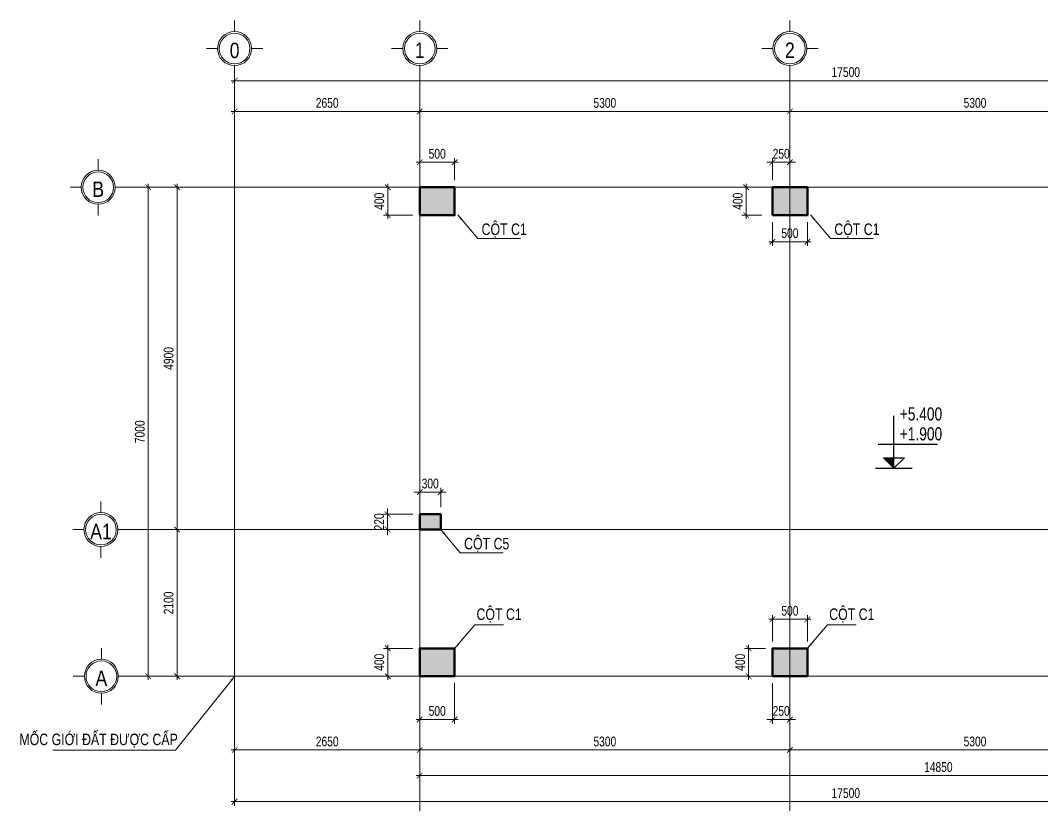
# Model space of a CAD drawing. Extents: x -165145 to 691808, y -202842 to 311040.
# Drawn here: x 606599 to 621233, y 160643 to 171882 of the extents above; entities that cross this region are included whole.
import ezdxf
from ezdxf.enums import TextEntityAlignment as Align

# ---------------------------------------------------------------- set-up
doc = ezdxf.new("R2010")
doc.units = 0
doc.header["$LTSCALE"] = 10
doc.header["$MEASUREMENT"] = 0
doc.linetypes.add('HIDDEN', pattern=[2.3807, 1.587, -0.7937])
doc.linetypes.add('TIM', pattern=[26.01, 10, -3, 0.01, -3, 10])
doc.layers.get('0').update_dxf_attribs({"linetype": 'CONTINUOUS'})
doc.layers.get('Defpoints').update_dxf_attribs({"color": 5, "linetype": 'CONTINUOUS'})
for name, color, linetype, lineweight in [('DIM', 8, 'CONTINUOUS', 13), ('GE_KC_NETKHUAT', 9, 'HIDDEN', 20), ('TEXT', 4, 'CONTINUOUS', 20), ('TRUC', 251, 'TIM', 5), ('wall', 7, 'CONTINUOUS', 50)]:
    doc.layers.add(name, color=color, linetype=linetype, lineweight=lineweight)
for name, color, linetype in [('KCS_BORDER', 3, 'CONTINUOUS'), ('KCS_CHI', 1, 'CONTINUOUS'), ('KCS_DIM', 1, 'CONTINUOUS'), ('KCS_HATCH', 201, 'CONTINUOUS'), ('KCS_TEXT', 2, 'CONTINUOUS')]:
    doc.layers.add(name, color=color, linetype=linetype)
doc.styles.add('KCS_BIGTEXT', font='arial.ttf', dxfattribs={"width": 0.75})
doc.styles.add('KCS_SMTEXT', font='arial.ttf', dxfattribs={"width": 0.7})
doc.styles.add('STYLE1', font='')
doc.styles.add('VNARIALH', font='', dxfattribs={"width": 0.75})
doc.styles.add('VnArialNarrowH', font='')
doc.styles.get('STYLE1').set_extended_font_data('.VnAvantH')
doc.styles.get('VNARIALH').set_extended_font_data('.VnArialH')
doc.styles.get('VnArialNarrowH').set_extended_font_data('.VnArial NarrowH')
doc.dimstyles.new('KCS_DIM50', dxfattribs={"dimscale": 50, "dimtxt": 2.5, "dimasz": 1.6, "dimexe": 1.2, "dimexo": 0, "dimgap": 1, "dimtad": 1, "dimdec": 0, "dimzin": 0, "dimdsep": 46, "dimtxsty": 'KCS_SMTEXT', "dimblk": 'ARCHTICK', "dimcen": 0, "dimdle": 1, "dimclrd": 256, "dimclre": 256, "dimclrt": 2, "dimadec": 0, "dimazin": 0, "dimtfac": 1, "dimtdec": 0, "dimtix": 1, "dimtmove": 2, "dimatfit": 3, "dimfxl": 1, "dimtolj": 1, "dimtzin": 0, "dimarcsym": 0})

# ---------------------------------------------------------------- blocks, each defined once
blk = doc.blocks.new('tentruc')
at = {"layer": 'DIM'}
for p, q in [((0, 311), (0, 516)), ((-516, 0), (-311, 0)), ((-516, 0), (-311, 0)), ((311, 0), (516, 0)), ((311, 0), (516, 0)), ((0, -516), (0, -311))]:
    blk.add_line(p, q, dxfattribs=at)
at = {"layer": 'DIM', "ltscale": 0.5}
blk.add_circle((0, 0), 311, dxfattribs=at)
at = {"layer": 'DIM'}
blk.add_circle((0, 0), 281, dxfattribs=at)
at = {"layer": 'DIM', "color": 7, "linetype": 'ByBlock', "ltscale": 0.5, "style": 'VNARIALH', "width": 1.1}
blk.add_attdef('A', text='', height=281, dxfattribs=at).set_placement((0, -107), align=Align.CENTER)
blk = doc.blocks.new('_ArchTick')
at = {"color": 0, "linetype": 'ByBlock', "const_width": 0.15}
blk.add_lwpolyline([(-0.5, -0.5), (0.5, 0.5)], dxfattribs=at)
blk = doc.blocks.new('*D428')
at = {"layer": 'Defpoints', "color": 0, "ltscale": 0.05, "transparency": 16777216}
for p in [(1390782, -226526), (1385482, -227612), (1390782, -227612)]:
    blk.add_point(p, dxfattribs=at)
at = {"layer": 'KCS_DIM', "color": 1, "lineweight": -2, "ltscale": 0.05, "transparency": 16777216}
for p, q in [((1385432, -226526), (1390832, -226526)), ((1385482, -227512), (1385482, -226466)), ((1390782, -227512), (1390782, -226466))]:
    blk.add_line(p, q, dxfattribs=at)
at = {"layer": 'KCS_DIM', "color": 1, "lineweight": -2, "ltscale": 0.05, "transparency": 16777216, "xscale": 80, "yscale": 80, "zscale": 80, "rotation": 180}
blk.add_blockref('_ArchTick', (1385482, -226526), dxfattribs=at)
at = {"layer": 'KCS_DIM', "color": 1, "lineweight": -2, "ltscale": 0.05, "transparency": 16777216, "xscale": 80, "yscale": 80, "zscale": 80}
blk.add_blockref('_ArchTick', (1390782, -226526), dxfattribs=at)
at = {"layer": 'KCS_DIM', "color": 2, "ltscale": 0.05, "transparency": 16777216, "insert": (1388132, -226405), "char_height": 140, "attachment_point": 5, "style": 'KCS_BIGTEXT'}
blk.add_mtext('\\A1;5300', dxfattribs=at)
blk = doc.blocks.new('*D429')
at = {"layer": 'Defpoints', "color": 0, "ltscale": 0.05, "transparency": 16777216}
for p in [(1385482, -234240), (1400332, -234240), (1400332, -236033)]:
    blk.add_point(p, dxfattribs=at)
at = {"layer": 'KCS_DIM', "color": 1, "lineweight": -2, "ltscale": 0.05, "transparency": 16777216}
for p, q in [((1385482, -234340), (1385482, -236093)), ((1400332, -234340), (1400332, -236093)), ((1385432, -236033), (1400382, -236033))]:
    blk.add_line(p, q, dxfattribs=at)
at = {"layer": 'KCS_DIM', "color": 1, "lineweight": -2, "ltscale": 0.05, "transparency": 16777216, "xscale": 80, "yscale": 80, "zscale": 80, "rotation": 180}
blk.add_blockref('_ArchTick', (1385482, -236033), dxfattribs=at)
at = {"layer": 'KCS_DIM', "color": 1, "lineweight": -2, "ltscale": 0.05, "transparency": 16777216, "xscale": 80, "yscale": 80, "zscale": 80}
blk.add_blockref('_ArchTick', (1400332, -236033), dxfattribs=at)
at = {"layer": 'KCS_DIM', "color": 2, "ltscale": 0.05, "transparency": 16777216, "insert": (1392907, -235912), "char_height": 140, "attachment_point": 5, "style": 'KCS_BIGTEXT'}
blk.add_mtext('\\A1;14850', dxfattribs=at)
blk = doc.blocks.new('*D431')
at = {"layer": 'Defpoints', "color": 0, "ltscale": 0.05, "transparency": 16777216}
for p in [(1390782, -234612), (1396082, -234612), (1396082, -235667)]:
    blk.add_point(p, dxfattribs=at)
at = {"layer": 'KCS_DIM', "color": 1, "lineweight": -2, "ltscale": 0.05, "transparency": 16777216}
for p, q in [((1390782, -234712), (1390782, -235727)), ((1396082, -234712), (1396082, -235727)), ((1390732, -235667), (1396132, -235667))]:
    blk.add_line(p, q, dxfattribs=at)
at = {"layer": 'KCS_DIM', "color": 1, "lineweight": -2, "ltscale": 0.05, "transparency": 16777216, "xscale": 80, "yscale": 80, "zscale": 80, "rotation": 180}
blk.add_blockref('_ArchTick', (1390782, -235667), dxfattribs=at)
at = {"layer": 'KCS_DIM', "color": 1, "lineweight": -2, "ltscale": 0.05, "transparency": 16777216, "xscale": 80, "yscale": 80, "zscale": 80}
blk.add_blockref('_ArchTick', (1396082, -235667), dxfattribs=at)
at = {"layer": 'KCS_DIM', "color": 2, "ltscale": 0.05, "transparency": 16777216, "insert": (1393432, -235546), "char_height": 140, "attachment_point": 5, "style": 'KCS_BIGTEXT'}
blk.add_mtext('\\A1;5300', dxfattribs=at)
blk = doc.blocks.new('*D432')
at = {"layer": 'Defpoints', "color": 0, "ltscale": 0.05, "transparency": 16777216}
for p in [(1385482, -234612), (1390782, -234612), (1390782, -235667)]:
    blk.add_point(p, dxfattribs=at)
at = {"layer": 'KCS_DIM', "color": 1, "lineweight": -2, "ltscale": 0.05, "transparency": 16777216}
for p, q in [((1385482, -234712), (1385482, -235727)), ((1390782, -234712), (1390782, -235727)), ((1385432, -235667), (1390832, -235667))]:
    blk.add_line(p, q, dxfattribs=at)
at = {"layer": 'KCS_DIM', "color": 1, "lineweight": -2, "ltscale": 0.05, "transparency": 16777216, "xscale": 80, "yscale": 80, "zscale": 80, "rotation": 180}
blk.add_blockref('_ArchTick', (1385482, -235667), dxfattribs=at)
at = {"layer": 'KCS_DIM', "color": 1, "lineweight": -2, "ltscale": 0.05, "transparency": 16777216, "xscale": 80, "yscale": 80, "zscale": 80}
blk.add_blockref('_ArchTick', (1390782, -235667), dxfattribs=at)
at = {"layer": 'KCS_DIM', "color": 2, "ltscale": 0.05, "transparency": 16777216, "insert": (1388132, -235546), "char_height": 140, "attachment_point": 5, "style": 'KCS_BIGTEXT'}
blk.add_mtext('\\A1;5300', dxfattribs=at)
blk = doc.blocks.new('*D433')
at = {"layer": 'Defpoints', "color": 0, "ltscale": 0.05, "transparency": 16777216}
for p in [(1385482, -226526), (1382832, -227504), (1385482, -227504)]:
    blk.add_point(p, dxfattribs=at)
at = {"layer": 'KCS_DIM', "color": 1, "lineweight": -2, "ltscale": 0.05, "transparency": 16777216}
for p, q in [((1382782, -226526), (1385532, -226526)), ((1382832, -227404), (1382832, -226466)), ((1385482, -227404), (1385482, -226466))]:
    blk.add_line(p, q, dxfattribs=at)
at = {"layer": 'KCS_DIM', "color": 1, "lineweight": -2, "ltscale": 0.05, "transparency": 16777216, "xscale": 80, "yscale": 80, "zscale": 80, "rotation": 180}
blk.add_blockref('_ArchTick', (1382832, -226526), dxfattribs=at)
at = {"layer": 'KCS_DIM', "color": 1, "lineweight": -2, "ltscale": 0.05, "transparency": 16777216, "xscale": 80, "yscale": 80, "zscale": 80}
blk.add_blockref('_ArchTick', (1385482, -226526), dxfattribs=at)
at = {"layer": 'KCS_DIM', "color": 2, "ltscale": 0.05, "transparency": 16777216, "insert": (1384157, -226405), "char_height": 140, "attachment_point": 5, "style": 'KCS_BIGTEXT'}
blk.add_mtext('\\A1;2650', dxfattribs=at)
blk = doc.blocks.new('*D434')
at = {"layer": 'Defpoints', "color": 0, "ltscale": 0.05, "transparency": 16777216}
for p in [(1396082, -226526), (1390782, -227612), (1396082, -227612)]:
    blk.add_point(p, dxfattribs=at)
at = {"layer": 'KCS_DIM', "color": 1, "lineweight": -2, "ltscale": 0.05, "transparency": 16777216}
for p, q in [((1390732, -226526), (1396132, -226526)), ((1390782, -227512), (1390782, -226466)), ((1396082, -227512), (1396082, -226466))]:
    blk.add_line(p, q, dxfattribs=at)
at = {"layer": 'KCS_DIM', "color": 1, "lineweight": -2, "ltscale": 0.05, "transparency": 16777216, "xscale": 80, "yscale": 80, "zscale": 80, "rotation": 180}
blk.add_blockref('_ArchTick', (1390782, -226526), dxfattribs=at)
at = {"layer": 'KCS_DIM', "color": 1, "lineweight": -2, "ltscale": 0.05, "transparency": 16777216, "xscale": 80, "yscale": 80, "zscale": 80}
blk.add_blockref('_ArchTick', (1396082, -226526), dxfattribs=at)
at = {"layer": 'KCS_DIM', "color": 2, "ltscale": 0.05, "transparency": 16777216, "insert": (1393432, -226405), "char_height": 140, "attachment_point": 5, "style": 'KCS_BIGTEXT'}
blk.add_mtext('\\A1;5300', dxfattribs=at)
blk = doc.blocks.new('*D438')
at = {"layer": 'Defpoints', "color": 0, "ltscale": 0.05, "transparency": 16777216}
for p in [(1400332, -226086), (1382832, -227612), (1400332, -227612)]:
    blk.add_point(p, dxfattribs=at)
at = {"layer": 'KCS_DIM', "color": 1, "lineweight": -2, "ltscale": 0.05, "transparency": 16777216}
for p, q in [((1382782, -226086), (1400382, -226086)), ((1382832, -227512), (1382832, -226026)), ((1400332, -227512), (1400332, -226026))]:
    blk.add_line(p, q, dxfattribs=at)
at = {"layer": 'KCS_DIM', "color": 1, "lineweight": -2, "ltscale": 0.05, "transparency": 16777216, "xscale": 80, "yscale": 80, "zscale": 80, "rotation": 180}
blk.add_blockref('_ArchTick', (1382832, -226086), dxfattribs=at)
at = {"layer": 'KCS_DIM', "color": 1, "lineweight": -2, "ltscale": 0.05, "transparency": 16777216, "xscale": 80, "yscale": 80, "zscale": 80}
blk.add_blockref('_ArchTick', (1400332, -226086), dxfattribs=at)
at = {"layer": 'KCS_DIM', "color": 2, "ltscale": 0.05, "transparency": 16777216, "insert": (1391582, -225964), "char_height": 140, "attachment_point": 5, "style": 'KCS_BIGTEXT'}
blk.add_mtext('\\A1;17500', dxfattribs=at)
blk = doc.blocks.new('*D439')
at = {"layer": 'Defpoints', "color": 0, "ltscale": 0.05, "transparency": 16777216}
for p in [(1382832, -234612), (1400332, -234612), (1400332, -236406)]:
    blk.add_point(p, dxfattribs=at)
at = {"layer": 'KCS_DIM', "color": 1, "lineweight": -2, "ltscale": 0.05, "transparency": 16777216}
for p, q in [((1382832, -234712), (1382832, -236466)), ((1400332, -234712), (1400332, -236466)), ((1382782, -236406), (1400382, -236406))]:
    blk.add_line(p, q, dxfattribs=at)
at = {"layer": 'KCS_DIM', "color": 1, "lineweight": -2, "ltscale": 0.05, "transparency": 16777216, "xscale": 80, "yscale": 80, "zscale": 80, "rotation": 180}
blk.add_blockref('_ArchTick', (1382832, -236406), dxfattribs=at)
at = {"layer": 'KCS_DIM', "color": 1, "lineweight": -2, "ltscale": 0.05, "transparency": 16777216, "xscale": 80, "yscale": 80, "zscale": 80}
blk.add_blockref('_ArchTick', (1400332, -236406), dxfattribs=at)
at = {"layer": 'KCS_DIM', "color": 2, "ltscale": 0.05, "transparency": 16777216, "insert": (1391582, -236285), "char_height": 140, "attachment_point": 5, "style": 'KCS_BIGTEXT'}
blk.add_mtext('\\A1;17500', dxfattribs=at)
blk = doc.blocks.new('*D440')
at = {"layer": 'Defpoints', "color": 0, "ltscale": 0.05, "transparency": 16777216}
for p in [(1382832, -234246), (1385482, -234246), (1385482, -235667)]:
    blk.add_point(p, dxfattribs=at)
at = {"layer": 'KCS_DIM', "color": 1, "lineweight": -2, "ltscale": 0.05, "transparency": 16777216}
for p, q in [((1382832, -234346), (1382832, -235727)), ((1385482, -234346), (1385482, -235727)), ((1382782, -235667), (1385532, -235667))]:
    blk.add_line(p, q, dxfattribs=at)
at = {"layer": 'KCS_DIM', "color": 1, "lineweight": -2, "ltscale": 0.05, "transparency": 16777216, "xscale": 80, "yscale": 80, "zscale": 80, "rotation": 180}
blk.add_blockref('_ArchTick', (1382832, -235667), dxfattribs=at)
at = {"layer": 'KCS_DIM', "color": 1, "lineweight": -2, "ltscale": 0.05, "transparency": 16777216, "xscale": 80, "yscale": 80, "zscale": 80}
blk.add_blockref('_ArchTick', (1385482, -235667), dxfattribs=at)
at = {"layer": 'KCS_DIM', "color": 2, "ltscale": 0.05, "transparency": 16777216, "insert": (1384157, -235546), "char_height": 140, "attachment_point": 5, "style": 'KCS_BIGTEXT'}
blk.add_mtext('\\A1;2650', dxfattribs=at)
blk = doc.blocks.new('*D441')
at = {"layer": 'Defpoints', "color": 0, "ltscale": 0.05, "transparency": 16777216}
for p in [(1381596, -227612), (1382832, -227612), (1382832, -234612)]:
    blk.add_point(p, dxfattribs=at)
at = {"layer": 'KCS_DIM', "color": 1, "lineweight": -2, "ltscale": 0.05, "transparency": 16777216}
for p, q in [((1382732, -227612), (1381536, -227612)), ((1381596, -234662), (1381596, -227562)), ((1382732, -234612), (1381536, -234612))]:
    blk.add_line(p, q, dxfattribs=at)
at = {"layer": 'KCS_DIM', "color": 1, "lineweight": -2, "ltscale": 0.05, "transparency": 16777216, "xscale": 80, "yscale": 80, "zscale": 80}
for p, rotation in [((1381596, -227612), 90), ((1381596, -234612), 270)]:
    blk.add_blockref('_ArchTick', p, dxfattribs=dict(at, rotation=rotation))
at = {"layer": 'KCS_DIM', "color": 2, "ltscale": 0.05, "transparency": 16777216, "insert": (1381475, -231112), "char_height": 140, "attachment_point": 5, "rotation": 90, "style": 'KCS_BIGTEXT'}
blk.add_mtext('\\A1;7000', dxfattribs=at)
blk = doc.blocks.new('*D470')
at = {"layer": 'Defpoints', "color": 0, "transparency": 16777216}
for p in [(1385482, -227612), (1385025, -228012), (1385482, -228012)]:
    blk.add_point(p, dxfattribs=at)
at = {"layer": 'KCS_DIM', "color": 1, "lineweight": -2, "transparency": 16777216}
for p, q in [((1385382, -227612), (1384965, -227612)), ((1385025, -227562), (1385025, -228062)), ((1385382, -228012), (1384965, -228012))]:
    blk.add_line(p, q, dxfattribs=at)
at = {"layer": 'KCS_DIM', "color": 1, "lineweight": -2, "transparency": 16777216, "xscale": 80, "yscale": 80, "zscale": 80}
for p, rotation in [((1385025, -227612), 90), ((1385025, -228012), 270)]:
    blk.add_blockref('_ArchTick', p, dxfattribs=dict(at, rotation=rotation))
at = {"layer": 'KCS_DIM', "color": 2, "transparency": 16777216, "insert": (1384903, -227812), "char_height": 140, "attachment_point": 5, "rotation": 90, "style": 'KCS_BIGTEXT'}
blk.add_mtext('\\A1;400', dxfattribs=at)
blk = doc.blocks.new('*D471')
at = {"layer": 'Defpoints', "color": 0, "transparency": 16777216}
for p in [(1390482, -227612), (1390156, -228012), (1390482, -228012)]:
    blk.add_point(p, dxfattribs=at)
at = {"layer": 'KCS_DIM', "color": 1, "lineweight": -2, "transparency": 16777216}
for p, q in [((1390382, -227612), (1390096, -227612)), ((1390156, -227562), (1390156, -228062)), ((1390382, -228012), (1390096, -228012))]:
    blk.add_line(p, q, dxfattribs=at)
at = {"layer": 'KCS_DIM', "color": 1, "lineweight": -2, "transparency": 16777216, "xscale": 80, "yscale": 80, "zscale": 80}
for p, rotation in [((1390156, -227612), 90), ((1390156, -228012), 270)]:
    blk.add_blockref('_ArchTick', p, dxfattribs=dict(at, rotation=rotation))
at = {"layer": 'KCS_DIM', "color": 2, "transparency": 16777216, "insert": (1390035, -227812), "char_height": 140, "attachment_point": 5, "rotation": 90, "style": 'KCS_BIGTEXT'}
blk.add_mtext('\\A1;400', dxfattribs=at)
blk = doc.blocks.new('*D472')
at = {"layer": 'Defpoints', "color": 0, "transparency": 16777216}
for p in [(1385482, -234212), (1385025, -234612), (1385482, -234612)]:
    blk.add_point(p, dxfattribs=at)
at = {"layer": 'KCS_DIM', "color": 1, "lineweight": -2, "transparency": 16777216}
for p, q in [((1385382, -234212), (1384965, -234212)), ((1385025, -234162), (1385025, -234662)), ((1385382, -234612), (1384965, -234612))]:
    blk.add_line(p, q, dxfattribs=at)
at = {"layer": 'KCS_DIM', "color": 1, "lineweight": -2, "transparency": 16777216, "xscale": 80, "yscale": 80, "zscale": 80}
for p, rotation in [((1385025, -234212), 90), ((1385025, -234612), 270)]:
    blk.add_blockref('_ArchTick', p, dxfattribs=dict(at, rotation=rotation))
at = {"layer": 'KCS_DIM', "color": 2, "transparency": 16777216, "insert": (1384903, -234412), "char_height": 140, "attachment_point": 5, "rotation": 90, "style": 'KCS_BIGTEXT'}
blk.add_mtext('\\A1;400', dxfattribs=at)
blk = doc.blocks.new('*D488')
at = {"layer": 'Defpoints', "color": 0, "transparency": 16777216}
for p in [(1390782, -227254), (1390532, -227612), (1390782, -227612)]:
    blk.add_point(p, dxfattribs=at)
at = {"layer": 'KCS_DIM', "color": 1, "lineweight": -2, "transparency": 16777216}
for p, q in [((1390532, -227254), (1390452, -227254)), ((1390532, -227512), (1390532, -227194)), ((1390532, -227254), (1390782, -227254)), ((1390782, -227512), (1390782, -227194)), ((1390782, -227254), (1390862, -227254))]:
    blk.add_line(p, q, dxfattribs=at)
at = {"layer": 'KCS_DIM', "color": 1, "lineweight": -2, "transparency": 16777216, "xscale": 80, "yscale": 80, "zscale": 80}
blk.add_blockref('_ArchTick', (1390532, -227254), dxfattribs=at)
at = {"layer": 'KCS_DIM', "color": 1, "lineweight": -2, "transparency": 16777216, "xscale": 80, "yscale": 80, "zscale": 80, "rotation": 180}
blk.add_blockref('_ArchTick', (1390782, -227254), dxfattribs=at)
at = {"layer": 'KCS_DIM', "color": 2, "transparency": 16777216, "insert": (1390657, -227133), "char_height": 140, "attachment_point": 5, "style": 'KCS_BIGTEXT'}
blk.add_mtext('\\A1;250', dxfattribs=at)
blk = doc.blocks.new('*D489')
at = {"layer": 'Defpoints', "color": 0, "transparency": 16777216}
for p in [(1390532, -228012), (1391032, -228012), (1391032, -228392)]:
    blk.add_point(p, dxfattribs=at)
at = {"layer": 'KCS_DIM', "color": 1, "lineweight": -2, "transparency": 16777216}
for p, q in [((1390532, -228112), (1390532, -228452)), ((1391032, -228112), (1391032, -228452)), ((1390482, -228392), (1391082, -228392))]:
    blk.add_line(p, q, dxfattribs=at)
at = {"layer": 'KCS_DIM', "color": 1, "lineweight": -2, "transparency": 16777216, "xscale": 80, "yscale": 80, "zscale": 80, "rotation": 180}
blk.add_blockref('_ArchTick', (1390532, -228392), dxfattribs=at)
at = {"layer": 'KCS_DIM', "color": 1, "lineweight": -2, "transparency": 16777216, "xscale": 80, "yscale": 80, "zscale": 80}
blk.add_blockref('_ArchTick', (1391032, -228392), dxfattribs=at)
at = {"layer": 'KCS_DIM', "color": 2, "transparency": 16777216, "insert": (1390782, -228270), "char_height": 140, "attachment_point": 5, "style": 'KCS_BIGTEXT'}
blk.add_mtext('\\A1;500', dxfattribs=at)
blk = doc.blocks.new('*D490')
at = {"layer": 'Defpoints', "color": 0, "transparency": 16777216}
for p in [(1390532, -234612), (1390782, -234612), (1390782, -235231)]:
    blk.add_point(p, dxfattribs=at)
at = {"layer": 'KCS_DIM', "color": 1, "lineweight": -2, "transparency": 16777216}
for p, q in [((1390532, -234712), (1390532, -235291)), ((1390782, -234712), (1390782, -235291)), ((1390532, -235231), (1390452, -235231)), ((1390532, -235231), (1390782, -235231)), ((1390782, -235231), (1390862, -235231))]:
    blk.add_line(p, q, dxfattribs=at)
at = {"layer": 'KCS_DIM', "color": 1, "lineweight": -2, "transparency": 16777216, "xscale": 80, "yscale": 80, "zscale": 80}
blk.add_blockref('_ArchTick', (1390532, -235231), dxfattribs=at)
at = {"layer": 'KCS_DIM', "color": 1, "lineweight": -2, "transparency": 16777216, "xscale": 80, "yscale": 80, "zscale": 80, "rotation": 180}
blk.add_blockref('_ArchTick', (1390782, -235231), dxfattribs=at)
at = {"layer": 'KCS_DIM', "color": 2, "transparency": 16777216, "insert": (1390657, -235109), "char_height": 140, "attachment_point": 5, "style": 'KCS_BIGTEXT'}
blk.add_mtext('\\A1;250', dxfattribs=at)
blk = doc.blocks.new('*D491')
at = {"layer": 'Defpoints', "color": 0, "transparency": 16777216}
for p in [(1390532, -234212), (1390191, -234612), (1390532, -234612)]:
    blk.add_point(p, dxfattribs=at)
at = {"layer": 'KCS_DIM', "color": 1, "lineweight": -2, "transparency": 16777216}
for p, q in [((1390432, -234212), (1390131, -234212)), ((1390191, -234162), (1390191, -234662)), ((1390432, -234612), (1390131, -234612))]:
    blk.add_line(p, q, dxfattribs=at)
at = {"layer": 'KCS_DIM', "color": 1, "lineweight": -2, "transparency": 16777216, "xscale": 80, "yscale": 80, "zscale": 80}
for p, rotation in [((1390191, -234212), 90), ((1390191, -234612), 270)]:
    blk.add_blockref('_ArchTick', p, dxfattribs=dict(at, rotation=rotation))
at = {"layer": 'KCS_DIM', "color": 2, "transparency": 16777216, "insert": (1390070, -234412), "char_height": 140, "attachment_point": 5, "rotation": 90, "style": 'KCS_BIGTEXT'}
blk.add_mtext('\\A1;400', dxfattribs=at)
blk = doc.blocks.new('*D492')
at = {"layer": 'Defpoints', "color": 0, "transparency": 16777216}
for p in [(1391032, -233796), (1390532, -234212), (1391032, -234212)]:
    blk.add_point(p, dxfattribs=at)
at = {"layer": 'KCS_DIM', "color": 1, "lineweight": -2, "transparency": 16777216}
for p, q in [((1390482, -233796), (1391082, -233796)), ((1390532, -234112), (1390532, -233736)), ((1391032, -234112), (1391032, -233736))]:
    blk.add_line(p, q, dxfattribs=at)
at = {"layer": 'KCS_DIM', "color": 1, "lineweight": -2, "transparency": 16777216, "xscale": 80, "yscale": 80, "zscale": 80, "rotation": 180}
blk.add_blockref('_ArchTick', (1390532, -233796), dxfattribs=at)
at = {"layer": 'KCS_DIM', "color": 1, "lineweight": -2, "transparency": 16777216, "xscale": 80, "yscale": 80, "zscale": 80}
blk.add_blockref('_ArchTick', (1391032, -233796), dxfattribs=at)
at = {"layer": 'KCS_DIM', "color": 2, "transparency": 16777216, "insert": (1390782, -233675), "char_height": 140, "attachment_point": 5, "style": 'KCS_BIGTEXT'}
blk.add_mtext('\\A1;500', dxfattribs=at)
blk = doc.blocks.new('*D495')
at = {"layer": 'Defpoints', "color": 0, "transparency": 16777216}
for p in [(1385482, -234612), (1385982, -234612), (1385982, -235231)]:
    blk.add_point(p, dxfattribs=at)
at = {"layer": 'KCS_DIM', "color": 1, "lineweight": -2, "transparency": 16777216}
for p, q in [((1385482, -234712), (1385482, -235291)), ((1385982, -234712), (1385982, -235291)), ((1385432, -235231), (1386032, -235231))]:
    blk.add_line(p, q, dxfattribs=at)
at = {"layer": 'KCS_DIM', "color": 1, "lineweight": -2, "transparency": 16777216, "xscale": 80, "yscale": 80, "zscale": 80, "rotation": 180}
blk.add_blockref('_ArchTick', (1385482, -235231), dxfattribs=at)
at = {"layer": 'KCS_DIM', "color": 1, "lineweight": -2, "transparency": 16777216, "xscale": 80, "yscale": 80, "zscale": 80}
blk.add_blockref('_ArchTick', (1385982, -235231), dxfattribs=at)
at = {"layer": 'KCS_DIM', "color": 2, "transparency": 16777216, "insert": (1385732, -235109), "char_height": 140, "attachment_point": 5, "style": 'KCS_BIGTEXT'}
blk.add_mtext('\\A1;500', dxfattribs=at)
blk = doc.blocks.new('*D496')
at = {"layer": 'Defpoints', "color": 0, "transparency": 16777216}
for p in [(1385982, -227254), (1385482, -227612), (1385982, -227612)]:
    blk.add_point(p, dxfattribs=at)
at = {"layer": 'KCS_DIM', "color": 1, "lineweight": -2, "transparency": 16777216}
for p, q in [((1385432, -227254), (1386032, -227254)), ((1385482, -227512), (1385482, -227194)), ((1385982, -227512), (1385982, -227194))]:
    blk.add_line(p, q, dxfattribs=at)
at = {"layer": 'KCS_DIM', "color": 1, "lineweight": -2, "transparency": 16777216, "xscale": 80, "yscale": 80, "zscale": 80, "rotation": 180}
blk.add_blockref('_ArchTick', (1385482, -227254), dxfattribs=at)
at = {"layer": 'KCS_DIM', "color": 1, "lineweight": -2, "transparency": 16777216, "xscale": 80, "yscale": 80, "zscale": 80}
blk.add_blockref('_ArchTick', (1385982, -227254), dxfattribs=at)
at = {"layer": 'KCS_DIM', "color": 2, "transparency": 16777216, "insert": (1385732, -227133), "char_height": 140, "attachment_point": 5, "style": 'KCS_BIGTEXT'}
blk.add_mtext('\\A1;500', dxfattribs=at)
blk = doc.blocks.new('*D669')
at = {"layer": 'Defpoints', "color": 0, "transparency": 16777216}
for p in [(1385482, -232292), (1385021, -232512), (1385482, -232512)]:
    blk.add_point(p, dxfattribs=at)
at = {"layer": 'KCS_DIM', "color": 1, "lineweight": -2, "transparency": 16777216}
for p, q in [((1385021, -232292), (1385021, -232212)), ((1385382, -232292), (1384961, -232292)), ((1385021, -232292), (1385021, -232512)), ((1385382, -232512), (1384961, -232512)), ((1385021, -232512), (1385021, -232592))]:
    blk.add_line(p, q, dxfattribs=at)
at = {"layer": 'KCS_DIM', "color": 1, "lineweight": -2, "transparency": 16777216, "xscale": 80, "yscale": 80, "zscale": 80}
for p, rotation in [((1385021, -232292), 270), ((1385021, -232512), 90)]:
    blk.add_blockref('_ArchTick', p, dxfattribs=dict(at, rotation=rotation))
at = {"layer": 'KCS_DIM', "color": 2, "transparency": 16777216, "insert": (1384900, -232402), "char_height": 140, "attachment_point": 5, "rotation": 90, "style": 'KCS_BIGTEXT'}
blk.add_mtext('\\A1;220', dxfattribs=at)
blk = doc.blocks.new('*D670')
at = {"layer": 'Defpoints', "color": 0, "transparency": 16777216}
for p in [(1385782, -231976), (1385482, -232292), (1385782, -232292)]:
    blk.add_point(p, dxfattribs=at)
at = {"layer": 'KCS_DIM', "color": 1, "lineweight": -2, "transparency": 16777216}
for p, q in [((1385482, -232192), (1385482, -231916)), ((1385782, -232192), (1385782, -231916)), ((1385482, -231976), (1385402, -231976)), ((1385482, -231976), (1385782, -231976)), ((1385782, -231976), (1385862, -231976))]:
    blk.add_line(p, q, dxfattribs=at)
at = {"layer": 'KCS_DIM', "color": 1, "lineweight": -2, "transparency": 16777216, "xscale": 80, "yscale": 80, "zscale": 80}
blk.add_blockref('_ArchTick', (1385482, -231976), dxfattribs=at)
at = {"layer": 'KCS_DIM', "color": 1, "lineweight": -2, "transparency": 16777216, "xscale": 80, "yscale": 80, "zscale": 80, "rotation": 180}
blk.add_blockref('_ArchTick', (1385782, -231976), dxfattribs=at)
at = {"layer": 'KCS_DIM', "color": 2, "transparency": 16777216, "insert": (1385632, -231854), "char_height": 140, "attachment_point": 5, "style": 'KCS_BIGTEXT'}
blk.add_mtext('\\A1;300', dxfattribs=at)
blk = doc.blocks.new('*D675')
at = {"layer": 'Defpoints', "color": 0, "transparency": 16777216}
for p in [(1383082, -227612), (1382009, -232512), (1383082, -232512)]:
    blk.add_point(p, dxfattribs=at)
at = {"layer": 'KCS_DIM', "color": 1, "lineweight": -2, "transparency": 16777216}
for p, q in [((1382982, -227612), (1381949, -227612)), ((1382009, -227562), (1382009, -232562)), ((1382982, -232512), (1381949, -232512))]:
    blk.add_line(p, q, dxfattribs=at)
at = {"layer": 'KCS_DIM', "color": 1, "lineweight": -2, "transparency": 16777216, "xscale": 80, "yscale": 80, "zscale": 80}
for p, rotation in [((1382009, -227612), 90), ((1382009, -232512), 270)]:
    blk.add_blockref('_ArchTick', p, dxfattribs=dict(at, rotation=rotation))
at = {"layer": 'KCS_DIM', "color": 2, "transparency": 16777216, "insert": (1381887, -230062), "char_height": 140, "attachment_point": 5, "rotation": 90, "style": 'KCS_BIGTEXT'}
blk.add_mtext('\\A1;4900', dxfattribs=at)
blk = doc.blocks.new('*D676')
at = {"layer": 'Defpoints', "color": 0, "transparency": 16777216}
for p in [(1383082, -232512), (1382009, -234612), (1383082, -234612)]:
    blk.add_point(p, dxfattribs=at)
at = {"layer": 'KCS_DIM', "color": 1, "lineweight": -2, "transparency": 16777216}
for p, q in [((1382982, -232512), (1381949, -232512)), ((1382009, -232462), (1382009, -234662)), ((1382982, -234612), (1381949, -234612))]:
    blk.add_line(p, q, dxfattribs=at)
at = {"layer": 'KCS_DIM', "color": 1, "lineweight": -2, "transparency": 16777216, "xscale": 80, "yscale": 80, "zscale": 80}
for p, rotation in [((1382009, -232512), 90), ((1382009, -234612), 270)]:
    blk.add_blockref('_ArchTick', p, dxfattribs=dict(at, rotation=rotation))
at = {"layer": 'KCS_DIM', "color": 2, "transparency": 16777216, "insert": (1381887, -233562), "char_height": 140, "attachment_point": 5, "rotation": 90, "style": 'KCS_BIGTEXT'}
blk.add_mtext('\\A1;2100', dxfattribs=at)
blk = doc.blocks.new('COS_CD')
at = {"layer": 'KCS_HATCH'}
blk.add_hatch(color=256, dxfattribs=at).paths.add_polyline_path([(37.5, 50), (87.5, 0), (87.5, 50)])
at = {"layer": 'KCS_CHI'}
for p, q in [((37.5, 50), (137.5, 50)), ((87.5, 0), (37.5, 50)), ((87.5, 0), (87.5, 50)), ((87.5, 0), (137.5, 50)), ((0, 0), (175, 0))]:
    blk.add_line(p, q, dxfattribs=at)
blk = doc.blocks.new('A$Ccffc6bf1')
at = {"layer": 'wall', "ltscale": 0.05}
h = blk.add_hatch(dxfattribs=at)
h.set_pattern_fill('AR-CONC', color=256, style=0)
h.set_pattern_definition([(310, (-962274.6417, -155304.7094), (7.172601826, 0.62752135), [0.75, -8.25]), (5, (-962274.642, -155304.7094), (-1.387513336, -7.521921337), [0.6, -6.6]), (259.5486, (-962274.044, -155304.657), (5.785093817, -6.89439542), [0.6374019, -7.01142112]), (313.8158, (-962274.642, -155306.709), (10.67241049, 1.65519014), [1.125, -12.375]), (263.3644, (-962273.752, -155306.571), (9.34662706, -9.74117871), [0.95610288, -10.51713]), (8.8158, (-962274.642, -155306.709), (9.34661945, -9.74118601), [0.9, -9.9]), (339, (-962273.6417, -155306.2094), (5.96907052, 4.026188907), [0.75, -8.25]), (34, (-962273.642, -155306.2094), (2.43315332, -7.25150045), [0.6, -6.6]), (288.5486, (-962273.144, -155305.874), (8.402226286, -3.225304967), [0.6374019, -7.01142112]), (322.5, (-962274.6417, -155304.7094), (0.121598553, -3.328938538), [0, -6.52, 0, -6.7, 0, -6.625]), (352.5, (-962274.6417, -155304.7094), (2.630695374, -3.944117119), [0, -3.82, 0, -6.37, 0, -2.525]), (32.5, (-962276.8717, -155304.7094), (5.338224362, 0.225548717), [0, -2.5, 0, -7.8, 0, -10.35]), (42.5, (-962277.8717, -155304.7094), (5.831861693, -1.001049823), [0, -3.25, 0, -5.18, 0, -7.35])])
h.paths.add_polyline_path([(39807.5, 15555.9), (39307.5, 15555.9), (39307.5, 15155.9), (39807.5, 15155.9)])
h = blk.add_hatch(dxfattribs=at)
h.set_pattern_fill('AR-CONC', color=256, style=0)
h.set_pattern_definition([(310, (-962274.652, -155304.759), (7.172601826, 0.62752135), [0.75, -8.25]), (5, (-962274.652, -155304.759), (-1.387513336, -7.521921337), [0.6, -6.6]), (259.5486, (-962274.054, -155304.7065), (5.785093817, -6.89439542), [0.6374019, -7.01142112]), (313.8158, (-962274.652, -155306.759), (10.67241049, 1.65519014), [1.125, -12.375]), (263.3644, (-962273.763, -155306.621), (9.34662706, -9.74117871), [0.95610288, -10.51713]), (8.8158, (-962274.652, -155306.759), (9.34661945, -9.74118601), [0.9, -9.9]), (339, (-962273.652, -155306.259), (5.96907052, 4.026188907), [0.75, -8.25]), (34, (-962273.652, -155306.259), (2.43315332, -7.25150045), [0.6, -6.6]), (288.5486, (-962273.1546, -155305.923), (8.402226286, -3.225304967), [0.6374019, -7.01142112]), (322.5, (-962274.652, -155304.7588), (0.121598553, -3.328938538), [0, -6.52, 0, -6.7, 0, -6.625]), (352.5, (-962274.652, -155304.7588), (2.630695374, -3.944117119), [0, -3.82, 0, -6.37, 0, -2.525]), (32.5, (-962276.882, -155304.7588), (5.338224362, 0.225548717), [0, -2.5, 0, -7.8, 0, -10.35]), (42.5, (-962277.882, -155304.759), (5.831861693, -1.001049823), [0, -3.25, 0, -5.18, 0, -7.35])])
h.paths.add_polyline_path([(39807.5, 15555.9), (39307.5, 15555.9), (39307.5, 15155.9), (39807.5, 15155.9)])
h = blk.add_hatch(dxfattribs=at)
h.set_pattern_fill('AR-CONC', color=256, style=0)
h.set_pattern_definition([(310, (-957224.652, -155304.7015), (7.172601826, 0.62752135), [0.75, -8.25]), (5, (-957224.652, -155304.7015), (-1.387513336, -7.521921337), [0.6, -6.6]), (259.5486, (-957224.054, -155304.649), (5.785093817, -6.89439542), [0.6374019, -7.01142112]), (313.8158, (-957224.652, -155306.7015), (10.67241049, 1.65519014), [1.125, -12.375]), (263.3644, (-957223.763, -155306.564), (9.34662706, -9.74117871), [0.95610288, -10.51713]), (8.8158, (-957224.652, -155306.701), (9.34661945, -9.74118601), [0.9, -9.9]), (339, (-957223.652, -155306.2015), (5.96907052, 4.026188907), [0.75, -8.25]), (34, (-957223.652, -155306.2015), (2.43315332, -7.25150045), [0.6, -6.6]), (288.5486, (-957223.1546, -155305.866), (8.402226286, -3.225304967), [0.6374019, -7.01142112]), (322.5, (-957224.652, -155304.7015), (0.121598553, -3.328938538), [0, -6.52, 0, -6.7, 0, -6.625]), (352.5, (-957224.652, -155304.7015), (2.630695374, -3.944117119), [0, -3.82, 0, -6.37, 0, -2.525]), (32.5, (-957226.882, -155304.7015), (5.338224362, 0.225548717), [0, -2.5, 0, -7.8, 0, -10.35]), (42.5, (-957227.882, -155304.7015), (5.831861693, -1.001049823), [0, -3.25, 0, -5.18, 0, -7.35])])
h.paths.add_polyline_path([(44857.5, 15556), (44357.5, 15556), (44357.5, 15156), (44857.5, 15156)])
h = blk.add_hatch(dxfattribs=at)
h.set_pattern_fill('AR-CONC', color=256, style=0)
h.set_pattern_definition([(310, (-957224.6624, -155304.751), (7.172601826, 0.62752135), [0.75, -8.25]), (5, (-957224.6624, -155304.751), (-1.387513336, -7.521921337), [0.6, -6.6]), (259.5486, (-957224.065, -155304.6986), (5.785093817, -6.89439542), [0.6374019, -7.01142112]), (313.8158, (-957224.662, -155306.751), (10.67241049, 1.65519014), [1.125, -12.375]), (263.3644, (-957223.773, -155306.613), (9.34662706, -9.74117871), [0.95610288, -10.51713]), (8.8158, (-957224.662, -155306.751), (9.34661945, -9.74118601), [0.9, -9.9]), (339, (-957223.6624, -155306.251), (5.96907052, 4.026188907), [0.75, -8.25]), (34, (-957223.6624, -155306.251), (2.43315332, -7.25150045), [0.6, -6.6]), (288.5486, (-957223.165, -155305.9154), (8.402226286, -3.225304967), [0.6374019, -7.01142112]), (322.5, (-957224.6624, -155304.751), (0.121598553, -3.328938538), [0, -6.52, 0, -6.7, 0, -6.625]), (352.5, (-957224.6624, -155304.751), (2.630695374, -3.944117119), [0, -3.82, 0, -6.37, 0, -2.525]), (32.5, (-957226.8924, -155304.751), (5.338224362, 0.225548717), [0, -2.5, 0, -7.8, 0, -10.35]), (42.5, (-957227.8924, -155304.751), (5.831861693, -1.001049823), [0, -3.25, 0, -5.18, 0, -7.35])])
h.paths.add_polyline_path([(44857.5, 15555.9), (44357.5, 15555.9), (44357.5, 15155.9), (44857.5, 15155.9)])
h = blk.add_hatch(dxfattribs=at)
h.set_pattern_fill('AR-CONC', color=256, angle=90, style=0)
h.set_pattern_definition([(140, (72759.5146, -1063416.454), (0.62752135, 7.172601826), [0.75, -8.25]), (85, (72759.5146, -1063416.454), (-7.521921337, -1.387513336), [0.6, -6.6]), (190.4514, (72759.567, -1063415.856), (-6.89439542, 5.785093817), [0.6374019, -7.01142112]), (136.1842, (72757.515, -1063416.454), (1.65519014, 10.672410486), [1.125, -12.375]), (186.6356, (72757.653, -1063415.564), (-9.74117871, 9.34662706), [0.95610288, -10.51713]), (81.1842, (72757.515, -1063416.454), (-9.74118601, 9.34661945), [0.9, -9.9]), (111, (72758.0146, -1063415.454), (4.026188907, 5.96907052), [0.75, -8.25]), (56, (72758.0146, -1063415.454), (-7.25150045, 2.43315332), [0.6, -6.6]), (161.4514, (72758.35, -1063414.9564), (-3.225304967, 8.402226286), [0.6374019, -7.01142112]), (127.5, (72759.5146, -1063416.4538), (-3.3289385383, 0.121598553), [0, -6.52, 0, -6.7, 0, -6.625]), (97.5, (72759.5146, -1063416.4538), (-3.944117119, 2.630695374), [0, -3.82, 0, -6.37, 0, -2.525]), (57.5, (72759.5146, -1063418.6838), (0.2255487173, 5.338224362), [0, -2.5, 0, -7.8, 0, -10.35]), (47.5, (72759.5146, -1063419.684), (-1.001049823, 5.831861693), [0, -3.25, 0, -5.18, 0, -7.35])])
h.paths.add_polyline_path([(39607.5, 10655.9), (39607.5, 10875.9), (39307.5, 10875.9), (39307.5, 10655.9)])
h = blk.add_hatch(dxfattribs=at)
h.set_pattern_fill('AR-CONC', color=256, style=0)
h.set_pattern_definition([(310, (-962274.652, -161904.696), (7.172601826, 0.62752135), [0.75, -8.25]), (5, (-962274.652, -161904.696), (-1.387513336, -7.521921337), [0.6, -6.6]), (259.5486, (-962274.054, -161904.644), (5.785093817, -6.89439542), [0.6374019, -7.01142112]), (313.8158, (-962274.652, -161906.696), (10.67241049, 1.65519014), [1.125, -12.375]), (263.3644, (-962273.763, -161906.558), (9.34662706, -9.74117871), [0.95610288, -10.51713]), (8.8158, (-962274.652, -161906.696), (9.34661945, -9.74118601), [0.9, -9.9]), (339, (-962273.652, -161906.196), (5.96907052, 4.026188907), [0.75, -8.25]), (34, (-962273.652, -161906.196), (2.43315332, -7.25150045), [0.6, -6.6]), (288.5486, (-962273.1546, -161905.8606), (8.402226286, -3.225304967), [0.6374019, -7.01142112]), (322.5, (-962274.652, -161904.6962), (0.121598553, -3.328938538), [0, -6.52, 0, -6.7, 0, -6.625]), (352.5, (-962274.652, -161904.696), (2.630695374, -3.944117119), [0, -3.82, 0, -6.37, 0, -2.525]), (32.5, (-962276.882, -161904.6962), (5.338224362, 0.225548717), [0, -2.5, 0, -7.8, 0, -10.35]), (42.5, (-962277.882, -161904.696), (5.831861693, -1.001049823), [0, -3.25, 0, -5.18, 0, -7.35])])
h.paths.add_polyline_path([(39807.5, 8956), (39307.5, 8956), (39307.5, 8556), (39807.5, 8556)])
h = blk.add_hatch(dxfattribs=at)
h.set_pattern_fill('AR-CONC', color=256, style=0)
h.set_pattern_definition([(310, (-957224.652, -161904.696), (7.172601826, 0.62752135), [0.75, -8.25]), (5, (-957224.652, -161904.696), (-1.387513336, -7.521921337), [0.6, -6.6]), (259.5486, (-957224.054, -161904.644), (5.785093817, -6.89439542), [0.6374019, -7.01142112]), (313.8158, (-957224.652, -161906.696), (10.67241049, 1.65519014), [1.125, -12.375]), (263.3644, (-957223.763, -161906.558), (9.34662706, -9.74117871), [0.95610288, -10.51713]), (8.8158, (-957224.652, -161906.696), (9.34661945, -9.74118601), [0.9, -9.9]), (339, (-957223.652, -161906.196), (5.96907052, 4.026188907), [0.75, -8.25]), (34, (-957223.652, -161906.196), (2.43315332, -7.25150045), [0.6, -6.6]), (288.5486, (-957223.1546, -161905.8606), (8.402226286, -3.225304967), [0.6374019, -7.01142112]), (322.5, (-957224.652, -161904.6962), (0.121598553, -3.328938538), [0, -6.52, 0, -6.7, 0, -6.625]), (352.5, (-957224.652, -161904.696), (2.630695374, -3.944117119), [0, -3.82, 0, -6.37, 0, -2.525]), (32.5, (-957226.882, -161904.6962), (5.338224362, 0.225548717), [0, -2.5, 0, -7.8, 0, -10.35]), (42.5, (-957227.882, -161904.696), (5.831861693, -1.001049823), [0, -3.25, 0, -5.18, 0, -7.35])])
h.paths.add_polyline_path([(44857.5, 8956), (44357.5, 8956), (44357.5, 8556), (44857.5, 8556)])
at = {"layer": 'KCS_CHI', "ltscale": 0.05}
for p, q in [((46096, 11534.5), (46096, 12284.5)), ((45871, 11879.5), (46721, 11879.5))]:
    blk.add_line(p, q, dxfattribs=at)
at = {"layer": 'TRUC', "ltscale": 0.05}
for p, q in [((36657.5, 17138.3), (36657.5, 6705.8)), ((39307.5, 17138.3), (39307.5, 6705.8)), ((44607.5, 17138.3), (44607.5, 6705.8)), ((34947.7, 15555.9), (56172.1, 15555.9)), ((34992.4, 10655.9), (56353.4, 10655.9)), ((34992.4, 8555.9), (56353.4, 8555.9))]:
    blk.add_line(p, q, dxfattribs=at)
at = {"layer": 'wall', "ltscale": 0.05}
for points in [[(39307.5, 15155.9), (39807.5, 15155.9), (39807.5, 15555.9), (39307.5, 15555.9)], [(39307.5, 15155.9), (39807.5, 15155.9), (39807.5, 15555.9), (39307.5, 15555.9)], [(44357.5, 15156), (44857.5, 15156), (44857.5, 15556), (44357.5, 15556)], [(44357.5, 15155.9), (44857.5, 15155.9), (44857.5, 15555.9), (44357.5, 15555.9)], [(39607.5, 10655.9), (39607.5, 10875.9), (39307.5, 10875.9), (39307.5, 10655.9)], [(39307.5, 8556), (39807.5, 8556), (39807.5, 8956), (39307.5, 8956)], [(44357.5, 8556), (44857.5, 8556), (44857.5, 8956), (44357.5, 8956)]]:
    blk.add_lwpolyline(points, close=True, dxfattribs=at)
at = {"layer": 'KCS_CHI', "xscale": 3, "yscale": 3, "zscale": 3}
blk.add_blockref('COS_CD', (45833.5, 11534.5), dxfattribs=at)
blk.add_blockref('COS_CD', (45833.5, 11534.5), dxfattribs=at)
at = {"layer": 'TEXT'}
ref = blk.add_blockref('tentruc', (36657.5, 17541.2), dxfattribs=dict(at, xscale=-0.78125, yscale=0.78125, zscale=0.78125, rotation=180))
ref.add_attrib('A', '0', dxfattribs={"color": 7, "linetype": 'ByBlock', "ltscale": 0.5, "height": 219.7, "style": 'VnArialNarrowH'}).set_placement((36657.5, 17405), align=Align.CENTER)
ref = blk.add_blockref('tentruc', (39307.5, 17541.2), dxfattribs=dict(at, xscale=-0.78125, yscale=0.78125, zscale=0.78125, rotation=180))
ref.add_attrib('A', '1', dxfattribs={"color": 7, "linetype": 'ByBlock', "ltscale": 0.5, "height": 219.7, "style": 'VnArialNarrowH'}).set_placement((39307.5, 17408.7), align=Align.CENTER)
ref = blk.add_blockref('tentruc', (44607.5, 17541.2), dxfattribs=dict(at, xscale=-0.78125, yscale=0.78125, zscale=0.78125, rotation=180))
ref.add_attrib('A', '2', dxfattribs={"color": 7, "linetype": 'ByBlock', "ltscale": 0.5, "height": 219.7, "style": 'VnArialNarrowH'}).set_placement((44607.5, 17408.7), align=Align.CENTER)
ref = blk.add_blockref('tentruc', (34704.6, 15555.9), dxfattribs=dict(at, xscale=0.78125, yscale=0.78125, zscale=0.78125, rotation=180))
ref.add_attrib('A', 'B', dxfattribs={"color": 7, "linetype": 'ByBlock', "ltscale": 0.5, "height": 219.7, "style": 'VnArialNarrowH'}).set_placement((34704.6, 15418.6), align=Align.CENTER)
ref = blk.add_blockref('tentruc', (34743.7, 10655.9), dxfattribs=dict(at, xscale=0.78125, yscale=0.78125, zscale=0.78125, rotation=180))
ref.add_attrib('A', 'A1', dxfattribs={"color": 7, "linetype": 'ByBlock', "ltscale": 0.5, "height": 219.73, "style": 'VnArialNarrowH'}).set_placement((34743.7, 10518.6), align=Align.CENTER)
ref = blk.add_blockref('tentruc', (34749.2, 8555.9), dxfattribs=dict(at, xscale=0.78125, yscale=0.78125, zscale=0.78125, rotation=180))
ref.add_attrib('A', 'A', dxfattribs={"color": 7, "linetype": 'ByBlock', "ltscale": 0.5, "height": 219.7, "style": 'VnArialNarrowH'}).set_placement((34749.2, 8418.6), align=Align.CENTER)
ref = blk.add_blockref('tentruc', (39307.5, 6302.8), dxfattribs=dict(at, xscale=-0.78125, yscale=0.78125, zscale=0.78125, rotation=180))
ref.add_attrib('A', '1', dxfattribs={"color": 7, "linetype": 'ByBlock', "ltscale": 0.5, "height": 219.7, "style": 'VnArialNarrowH'}).set_placement((39307.5, 6170.3), align=Align.CENTER)
ref = blk.add_blockref('tentruc', (44607.5, 6302.8), dxfattribs=dict(at, xscale=-0.78125, yscale=0.78125, zscale=0.78125, rotation=180))
ref.add_attrib('A', '2', dxfattribs={"color": 7, "linetype": 'ByBlock', "ltscale": 0.5, "height": 219.7, "style": 'VnArialNarrowH'}).set_placement((44607.5, 6170.3), align=Align.CENTER)
at = {"layer": 'KCS_TEXT', "ltscale": 0.05}
for s, height, style, width, p in [('CỘT C1  ', 165, 'STYLE1', 0.8, (40938.6, 14872.6)), ('CỘT C1  ', 165, 'STYLE1', 0.8, (45988.6, 14872.6)), ('+5.400', 187.5, 'KCS_SMTEXT', 0.75, (46787.4, 12217.8)), ('+1.900', 187.5, 'KCS_SMTEXT', 0.75, (46787.4, 11932.8)), ('CỘT C5  ', 165, 'STYLE1', 0.8, (40688.6, 10372.6)), ('CỘT C1  ', 165, 'STYLE1', 0.8, (40865.7, 9361.6)), ('CỘT C1  ', 165, 'STYLE1', 0.8, (45915.7, 9361.6)), ('MỐC GIỚI ĐẤT ĐƯỢC CẤP  ', 165, 'STYLE1', 0.8, (35942.2, 7570))]:
    blk.add_text(s, height=height, dxfattribs=dict(at, style=style, width=width)).set_placement(p, align=Align.RIGHT)
at = {"layer": 'KCS_DIM', "ltscale": 0.05}
for base, p1, p2, picture, middle in [((54157.5, 17082), (36657.5, 15555.9), (54157.5, 15555.9), '*D438', (45407.5, 17203.5)), ((39307.5, 16641.7), (36657.5, 15664), (39307.5, 15664), '*D433', (37982.5, 16763.1)), ((44607.5, 16641.6), (39307.5, 15555.9), (44607.5, 15555.9), '*D428', (41957.5, 16763.2)), ((49907.5, 16641.6), (44607.5, 15555.9), (49907.5, 15555.9), '*D434', (47257.5, 16763.2)), ((54157.5, 7134.6), (39307.5, 8928.1), (54157.5, 8928.1), '*D429', (46732.5, 7256.1)), ((39307.5, 7500.5), (36657.5, 8921.8), (39307.5, 8921.8), '*D440', (37982.5, 7622)), ((54157.5, 6761.5), (36657.5, 8555.9), (54157.5, 8555.9), '*D439', (45407.5, 6883)), ((44607.5, 7500.5), (39307.5, 8555.9), (44607.5, 8555.9), '*D432', (41957.5, 7622)), ((49907.5, 7500.5), (44607.5, 8555.9), (49907.5, 8555.9), '*D431', (47257.5, 7622))]:
    dim = blk.add_linear_dim(base=base, p1=p1, p2=p2, dimstyle='KCS_DIM50', dxfattribs=at)
    dim.commit()
    dim.dimension.update_dxf_attribs({"geometry": picture, "text_midpoint": middle, "insert": (-1346174.3, 243168)})
at = {"layer": 'KCS_DIM'}
for base, p1, p2, picture, middle in [((39807.5, 15913.5), (39307.5, 15555.9), (39807.5, 15555.9), '*D496', (39557.5, 16035)), ((44607.5, 15913.5), (44357.5, 15556), (44607.5, 15555.9), '*D488', (44482.5, 16035)), ((44857.5, 14776), (44357.5, 15155.9), (44857.5, 15155.9), '*D489', (44607.5, 14897.5)), ((39607.5, 11192), (39307.5, 10875.9), (39607.5, 10875.9), '*D670', (39457.5, 11313.5)), ((44857.5, 9371.5), (44357.5, 8956), (44857.5, 8956), '*D492', (44607.5, 9493)), ((39807.5, 7937), (39307.5, 8555.9), (39807.5, 8555.9), '*D495', (39557.5, 8058.5)), ((44607.5, 7937), (44357.5, 8556), (44607.5, 8555.9), '*D490', (44482.5, 8058.5))]:
    dim = blk.add_linear_dim(base=base, p1=p1, p2=p2, dimstyle='KCS_DIM50', dxfattribs=at)
    dim.commit()
    dim.dimension.update_dxf_attribs({"geometry": picture, "text_midpoint": middle, "insert": (-1346174.3, 243168)})
at = {"layer": 'KCS_DIM', "ltscale": 0.05}
dim = blk.add_linear_dim(base=(35422.2, 15555.9), p1=(36657.5, 8555.9), p2=(36657.5, 15555.9), angle=90, dimstyle='KCS_DIM50', dxfattribs=at)
dim.commit()
dim.dimension.update_dxf_attribs({"geometry": '*D441', "text_midpoint": (35300.7, 12055.9), "insert": (-1346174.3, 243168)})
at = {"layer": 'KCS_DIM'}
for base, p1, p2, picture, middle in [((35834.7, 10655.9), (36907.5, 15555.9), (36907.5, 10655.9), '*D675', (35713.2, 13105.9)), ((38850.5, 15155.9), (39307.5, 15555.9), (39307.5, 15155.9), '*D470', (38729, 15355.9)), ((43982, 15156), (44307.5, 15556), (44307.5, 15156), '*D471', (43860.5, 15356)), ((38847, 10655.9), (39307.5, 10875.9), (39307.5, 10655.9), '*D669', (38725.5, 10765.9)), ((35834.7, 8555.9), (36907.5, 10655.9), (36907.5, 8555.9), '*D676', (35713.2, 9605.9)), ((38850.5, 8555.9), (39307.5, 8955.9), (39307.5, 8555.9), '*D472', (38729, 8755.9)), ((44017, 8555.9), (44357.5, 8956), (44357.5, 8555.9), '*D491', (43895.5, 8755.9))]:
    dim = blk.add_linear_dim(base=base, p1=p1, p2=p2, angle=90, dimstyle='KCS_DIM50', dxfattribs=at)
    dim.commit()
    dim.dimension.update_dxf_attribs({"geometry": picture, "text_midpoint": middle, "insert": (-1346174.3, 243168)})
at = {"layer": 'KCS_BORDER', "ltscale": 0.05}
for points in [[(39854.3, 15159.8), (40139, 14822.8), (40752, 14822.8)], [(44904.3, 15159.8), (45188.9, 14822.8), (45801.9, 14822.8)], [(39604.3, 10659.7), (39888.9, 10322.7), (40501.9, 10322.7)], [(39810.1, 8956.6), (40094.7, 9293.6), (40507.7, 9293.6)], [(44860.1, 8956.6), (45144.7, 9293.6), (45557.7, 9293.6)]]:
    blk.add_leader(points, dimstyle='KCS_DIM50', override={"dimgap": 25, "dimtad": 0}, dxfattribs=at)
at = {"layer": 'KCS_DIM', "ltscale": 0.05}
blk.add_leader([(36660.6, 8559.7), (35808.9, 7499.8), (34052.8, 7499.8)], dimstyle='KCS_DIM50', override={"dimtxt": 70, "dimexo": 50, "dimgap": 25, "dimtad": 0, "dimclrd": 2, "dimfxl": 100}, dxfattribs=at)

msp = doc.modelspace()

# ---------------------------------------------------------------- block references
at = {"layer": 'GE_KC_NETKHUAT'}
msp.add_blockref('A$Ccffc6bf1', (573008.10219, 153937.66595), dxfattribs=at)

doc.saveas('drawing.dxf')
